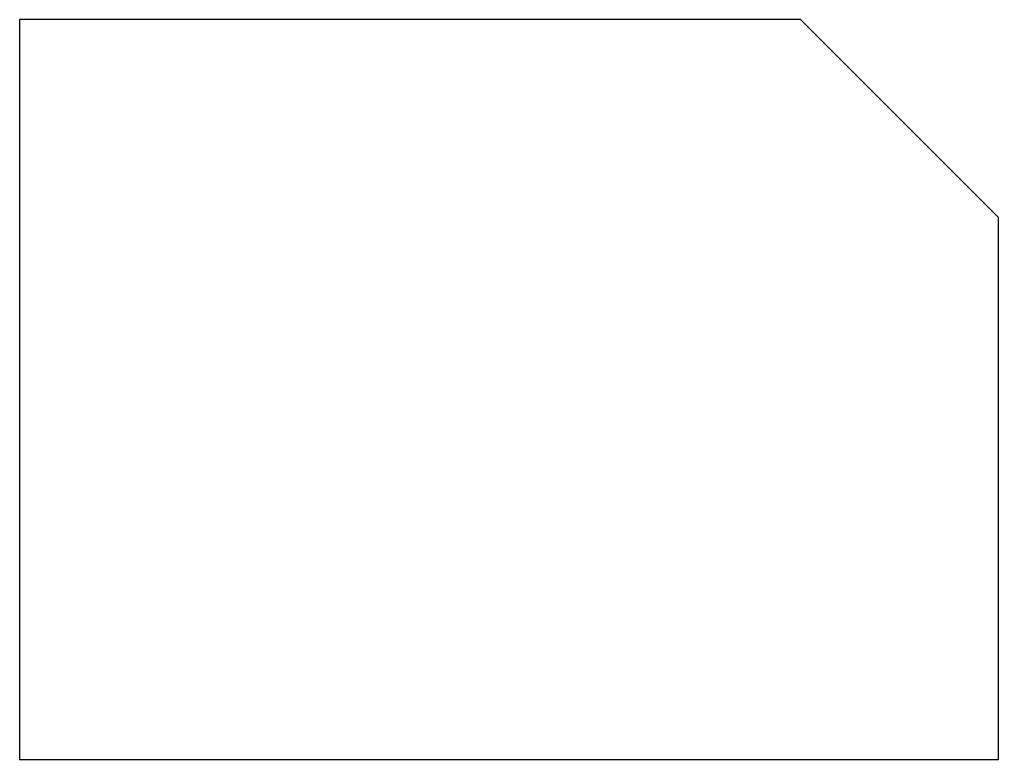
# Model space of a CAD drawing. Header units: millimetres. Extents: x -20.5 to 20.5, y -15.5 to 15.5.
import ezdxf

# ---------------------------------------------------------------- set-up
doc = ezdxf.new("R2010")
doc.units = ezdxf.units.MM

msp = doc.modelspace()

# ---------------------------------------------------------------- linework, layer by layer
msp.add_lwpolyline([(-20.5, -15.5), (20.5, -15.5), (20.5, 7.207), (12.207, 15.5), (-20.5, 15.5)], close=True)

doc.saveas('drawing.dxf')
